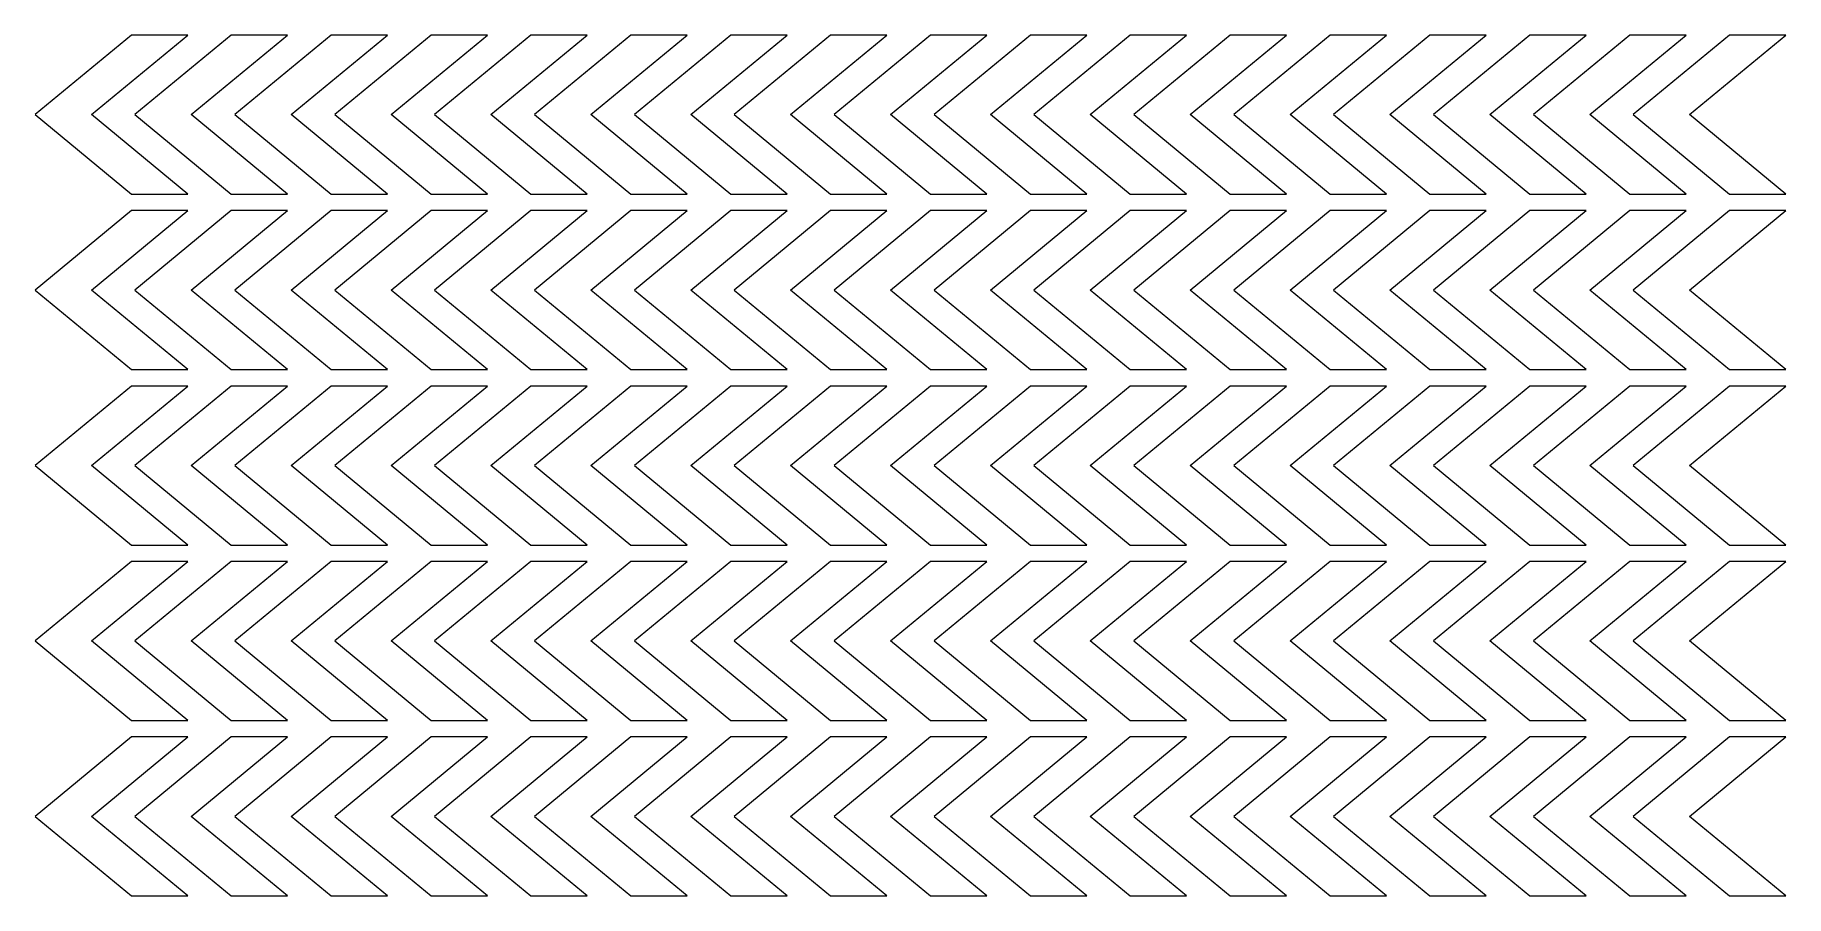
# Model space of a CAD drawing. Header units: millimetres. Extents: x -1200 to 1200, y -590 to 590.
import ezdxf

# ---------------------------------------------------------------- set-up
doc = ezdxf.new("R2010")
doc.units = ezdxf.units.MM
doc.header["$MEASUREMENT"] = 0
doc.layers.add('Layer 1', color=7, linetype='Continuous')

msp = doc.modelspace()

# ---------------------------------------------------------------- linework, layer by layer
at = {"layer": 'Layer 1', "color": 250, "lineweight": 20}
for points in [[(-990.8042, 589.9734), (-990.8042, 589.9734), (-1122.8241, 481.0197), (-1122.8241, 481.0197), (-1122.8241, 481.0197), (-990.8042, 372.0442), (-990.8042, 372.0442), (-990.8042, 372.0442), (-1068.0301, 372.0442), (-1068.0301, 372.0442), (-1068.0301, 372.0442), (-1200.05, 481.0197), (-1200.05, 481.0197), (-1200.05, 481.0197), (-1068.0301, 589.9734), (-1068.0301, 589.9734), (-1068.0301, 589.9734), (-990.8042, 589.9734), (-990.8042, 589.9734)], [(-985.901, 481.0197), (-985.901, 481.0197), (-853.9224, 372.0442), (-853.9224, 372.0442), (-853.9224, 372.0442), (-931.1108, 372.0442), (-931.1108, 372.0442), (-931.1108, 372.0442), (-1063.1307, 481.0197), (-1063.1307, 481.0197), (-1063.1307, 481.0197), (-931.1108, 589.9734), (-931.1108, 589.9734), (-931.1108, 589.9734), (-853.9224, 589.9734), (-853.9224, 589.9734), (-853.9224, 589.9734), (-985.901, 481.0197), (-985.901, 481.0197)], [(-849.023, 481.0197), (-849.023, 481.0197), (-717.0031, 372.0442), (-717.0031, 372.0442), (-717.0031, 372.0442), (-794.229, 372.0442), (-794.229, 372.0442), (-794.229, 372.0442), (-926.2076, 481.0197), (-926.2076, 481.0197), (-926.2076, 481.0197), (-794.229, 589.9734), (-794.229, 589.9734), (-794.229, 589.9734), (-717.0031, 589.9734), (-717.0031, 589.9734), (-717.0031, 589.9734), (-849.023, 481.0197), (-849.023, 481.0197)], [(-712.0999, 481.0197), (-712.0999, 481.0197), (-580.0388, 372.0442), (-580.0388, 372.0442), (-580.0388, 372.0442), (-657.2647, 372.0442), (-657.2647, 372.0442), (-657.2647, 372.0442), (-789.3258, 481.0197), (-789.3258, 481.0197), (-789.3258, 481.0197), (-657.2647, 589.9734), (-657.2647, 589.9734), (-657.2647, 589.9734), (-580.0388, 589.9734), (-580.0388, 589.9734), (-580.0388, 589.9734), (-712.0999, 481.0197), (-712.0999, 481.0197)], [(-443.1157, 589.9734), (-443.1157, 589.9734), (-575.1768, 481.0197), (-575.1768, 481.0197), (-575.1768, 481.0197), (-443.1157, 372.0442), (-443.1157, 372.0442), (-443.1157, 372.0442), (-520.3416, 372.0442), (-520.3416, 372.0442), (-520.3416, 372.0442), (-652.4027, 481.0197), (-652.4027, 481.0197), (-652.4027, 481.0197), (-520.3416, 589.9734), (-520.3416, 589.9734), (-520.3416, 589.9734), (-443.1157, 589.9734), (-443.1157, 589.9734)], [(-438.2162, 481.0197), (-438.2162, 481.0197), (-306.1926, 372.0442), (-306.1926, 372.0442), (-306.1926, 372.0442), (-383.4223, 372.0442), (-383.4223, 372.0442), (-383.4223, 372.0442), (-515.4833, 481.0197), (-515.4833, 481.0197), (-515.4833, 481.0197), (-383.4223, 589.9734), (-383.4223, 589.9734), (-383.4223, 589.9734), (-306.1926, 589.9734), (-306.1926, 589.9734), (-306.1926, 589.9734), (-438.2162, 481.0197), (-438.2162, 481.0197)], [(-301.2931, 481.0197), (-301.2931, 481.0197), (-169.2733, 372.0442), (-169.2733, 372.0442), (-169.2733, 372.0442), (-246.4992, 372.0442), (-246.4992, 372.0442), (-246.4992, 372.0442), (-378.519, 481.0197), (-378.519, 481.0197), (-378.519, 481.0197), (-246.4992, 589.9734), (-246.4992, 589.9734), (-246.4992, 589.9734), (-169.2733, 589.9734), (-169.2733, 589.9734), (-169.2733, 589.9734), (-301.2931, 481.0197), (-301.2931, 481.0197)], [(-109.5761, 589.9734), (-109.5761, 589.9734), (-32.3502, 589.9734), (-32.3502, 589.9734), (-32.3502, 589.9734), (-164.3701, 481.0197), (-164.3701, 481.0197), (-164.3701, 481.0197), (-32.3502, 372.0442), (-32.3502, 372.0442), (-32.3502, 372.0442), (-109.5761, 372.0442), (-109.5761, 372.0442), (-109.5761, 372.0442), (-241.5959, 481.0197), (-241.5959, 481.0197), (-241.5959, 481.0197), (-109.5761, 589.9734), (-109.5761, 589.9734)], [(27.347, 589.9734), (27.347, 589.9734), (104.5728, 589.9734), (104.5728, 589.9734), (104.5728, 589.9734), (-27.447, 481.0197), (-27.447, 481.0197), (-27.447, 481.0197), (104.5728, 372.0442), (104.5728, 372.0442), (104.5728, 372.0442), (27.347, 372.0442), (27.347, 372.0442), (27.347, 372.0442), (-104.6728, 481.0197), (-104.6728, 481.0197), (-104.6728, 481.0197), (27.347, 589.9734), (27.347, 589.9734)], [(109.4761, 481.0197), (109.4761, 481.0197), (241.4547, 372.0442), (241.4547, 372.0442), (241.4547, 372.0442), (164.2664, 372.0442), (164.2664, 372.0442), (164.2664, 372.0442), (32.2465, 481.0197), (32.2465, 481.0197), (32.2465, 481.0197), (164.2664, 589.9734), (164.2664, 589.9734), (164.2664, 589.9734), (241.4547, 589.9734), (241.4547, 589.9734), (241.4547, 589.9734), (109.4761, 481.0197), (109.4761, 481.0197)], [(246.3542, 481.0197), (246.3542, 481.0197), (378.3741, 372.0442), (378.3741, 372.0442), (378.3741, 372.0442), (301.1482, 372.0442), (301.1482, 372.0442), (301.1482, 372.0442), (169.1696, 481.0197), (169.1696, 481.0197), (169.1696, 481.0197), (301.1482, 589.9734), (301.1482, 589.9734), (301.1482, 589.9734), (378.3741, 589.9734), (378.3741, 589.9734), (378.3741, 589.9734), (246.3542, 481.0197), (246.3542, 481.0197)], [(383.2773, 481.0197), (383.2773, 481.0197), (515.3384, 372.0442), (515.3384, 372.0442), (515.3384, 372.0442), (438.1125, 372.0442), (438.1125, 372.0442), (438.1125, 372.0442), (306.0514, 481.0197), (306.0514, 481.0197), (306.0514, 481.0197), (438.1125, 589.9734), (438.1125, 589.9734), (438.1125, 589.9734), (515.3384, 589.9734), (515.3384, 589.9734), (515.3384, 589.9734), (383.2773, 481.0197), (383.2773, 481.0197)], [(652.2615, 589.9734), (652.2615, 589.9734), (520.2004, 481.0197), (520.2004, 481.0197), (520.2004, 481.0197), (652.2615, 372.0442), (652.2615, 372.0442), (652.2615, 372.0442), (575.0356, 372.0442), (575.0356, 372.0442), (575.0356, 372.0442), (442.9745, 481.0197), (442.9745, 481.0197), (442.9745, 481.0197), (575.0356, 589.9734), (575.0356, 589.9734), (575.0356, 589.9734), (652.2615, 589.9734), (652.2615, 589.9734)], [(657.1609, 481.0197), (657.1609, 481.0197), (789.1845, 372.0442), (789.1845, 372.0442), (789.1845, 372.0442), (711.9549, 372.0442), (711.9549, 372.0442), (711.9549, 372.0442), (579.8938, 481.0197), (579.8938, 481.0197), (579.8938, 481.0197), (711.9549, 589.9734), (711.9549, 589.9734), (711.9549, 589.9734), (789.1845, 589.9734), (789.1845, 589.9734), (789.1845, 589.9734), (657.1609, 481.0197), (657.1609, 481.0197)], [(794.084, 481.0197), (794.084, 481.0197), (926.1039, 372.0442), (926.1039, 372.0442), (926.1039, 372.0442), (848.878, 372.0442), (848.878, 372.0442), (848.878, 372.0442), (716.8581, 481.0197), (716.8581, 481.0197), (716.8581, 481.0197), (848.878, 589.9734), (848.878, 589.9734), (848.878, 589.9734), (926.1039, 589.9734), (926.1039, 589.9734), (926.1039, 589.9734), (794.084, 481.0197), (794.084, 481.0197)], [(985.8011, 589.9734), (985.8011, 589.9734), (1063.0269, 589.9734), (1063.0269, 589.9734), (1063.0269, 589.9734), (931.0071, 481.0197), (931.0071, 481.0197), (931.0071, 481.0197), (1063.0269, 372.0442), (1063.0269, 372.0442), (1063.0269, 372.0442), (985.8011, 372.0442), (985.8011, 372.0442), (985.8011, 372.0442), (853.7812, 481.0197), (853.7812, 481.0197), (853.7812, 481.0197), (985.8011, 589.9734), (985.8011, 589.9734)], [(1122.7241, 589.9734), (1122.7241, 589.9734), (1199.95, 589.9734), (1199.95, 589.9734), (1199.95, 589.9734), (1067.9301, 481.0197), (1067.9301, 481.0197), (1067.9301, 481.0197), (1199.95, 372.0442), (1199.95, 372.0442), (1199.95, 372.0442), (1122.7241, 372.0442), (1122.7241, 372.0442), (1122.7241, 372.0442), (990.7043, 481.0197), (990.7043, 481.0197), (990.7043, 481.0197), (1122.7241, 589.9734), (1122.7241, 589.9734)], [(-1068.0301, 349.4568), (-1068.0301, 349.4568), (-990.8042, 349.4568), (-990.8042, 349.4568), (-990.8042, 349.4568), (-1122.8241, 240.4792), (-1122.8241, 240.4792), (-1122.8241, 240.4792), (-990.8042, 131.5254), (-990.8042, 131.5254), (-990.8042, 131.5254), (-1068.0301, 131.5254), (-1068.0301, 131.5254), (-1068.0301, 131.5254), (-1200.05, 240.4792), (-1200.05, 240.4792), (-1200.05, 240.4792), (-1068.0301, 349.4568), (-1068.0301, 349.4568)], [(-985.901, 240.4792), (-985.901, 240.4792), (-853.9224, 131.5254), (-853.9224, 131.5254), (-853.9224, 131.5254), (-931.1108, 131.5254), (-931.1108, 131.5254), (-931.1108, 131.5254), (-1063.1307, 240.4792), (-1063.1307, 240.4792), (-1063.1307, 240.4792), (-931.1108, 349.4568), (-931.1108, 349.4568), (-931.1108, 349.4568), (-853.9224, 349.4568), (-853.9224, 349.4568), (-853.9224, 349.4568), (-985.901, 240.4792), (-985.901, 240.4792)], [(-849.023, 240.4792), (-849.023, 240.4792), (-717.0031, 131.5254), (-717.0031, 131.5254), (-717.0031, 131.5254), (-794.229, 131.5254), (-794.229, 131.5254), (-794.229, 131.5254), (-926.2076, 240.4792), (-926.2076, 240.4792), (-926.2076, 240.4792), (-794.229, 349.4568), (-794.229, 349.4568), (-794.229, 349.4568), (-717.0031, 349.4568), (-717.0031, 349.4568), (-717.0031, 349.4568), (-849.023, 240.4792), (-849.023, 240.4792)], [(-657.2647, 349.4568), (-657.2647, 349.4568), (-580.0388, 349.4568), (-580.0388, 349.4568), (-580.0388, 349.4568), (-712.0999, 240.4792), (-712.0999, 240.4792), (-712.0999, 240.4792), (-580.0388, 131.5254), (-580.0388, 131.5254), (-580.0388, 131.5254), (-657.2647, 131.5254), (-657.2647, 131.5254), (-657.2647, 131.5254), (-789.3258, 240.4792), (-789.3258, 240.4792), (-789.3258, 240.4792), (-657.2647, 349.4568), (-657.2647, 349.4568)], [(-575.1768, 240.4792), (-575.1768, 240.4792), (-443.1157, 131.5254), (-443.1157, 131.5254), (-443.1157, 131.5254), (-520.3416, 131.5254), (-520.3416, 131.5254), (-520.3416, 131.5254), (-652.4027, 240.4792), (-652.4027, 240.4792), (-652.4027, 240.4792), (-520.3416, 349.4568), (-520.3416, 349.4568), (-520.3416, 349.4568), (-443.1157, 349.4568), (-443.1157, 349.4568), (-443.1157, 349.4568), (-575.1768, 240.4792), (-575.1768, 240.4792)], [(-438.2162, 240.4792), (-438.2162, 240.4792), (-306.1926, 131.5254), (-306.1926, 131.5254), (-306.1926, 131.5254), (-383.4223, 131.5254), (-383.4223, 131.5254), (-383.4223, 131.5254), (-515.4833, 240.4792), (-515.4833, 240.4792), (-515.4833, 240.4792), (-383.4223, 349.4568), (-383.4223, 349.4568), (-383.4223, 349.4568), (-306.1926, 349.4568), (-306.1926, 349.4568), (-306.1926, 349.4568), (-438.2162, 240.4792), (-438.2162, 240.4792)], [(-301.2931, 240.4792), (-301.2931, 240.4792), (-169.2733, 131.5254), (-169.2733, 131.5254), (-169.2733, 131.5254), (-246.4992, 131.5254), (-246.4992, 131.5254), (-246.4992, 131.5254), (-378.519, 240.4792), (-378.519, 240.4792), (-378.519, 240.4792), (-246.4992, 349.4568), (-246.4992, 349.4568), (-246.4992, 349.4568), (-169.2733, 349.4568), (-169.2733, 349.4568), (-169.2733, 349.4568), (-301.2931, 240.4792), (-301.2931, 240.4792)], [(-109.5761, 349.4568), (-109.5761, 349.4568), (-32.3502, 349.4568), (-32.3502, 349.4568), (-32.3502, 349.4568), (-164.3701, 240.4792), (-164.3701, 240.4792), (-164.3701, 240.4792), (-32.3502, 131.5254), (-32.3502, 131.5254), (-32.3502, 131.5254), (-109.5761, 131.5254), (-109.5761, 131.5254), (-109.5761, 131.5254), (-241.5959, 240.4792), (-241.5959, 240.4792), (-241.5959, 240.4792), (-109.5761, 349.4568), (-109.5761, 349.4568)], [(27.347, 349.4568), (27.347, 349.4568), (104.5728, 349.4568), (104.5728, 349.4568), (104.5728, 349.4568), (-27.447, 240.4792), (-27.447, 240.4792), (-27.447, 240.4792), (104.5728, 131.5254), (104.5728, 131.5254), (104.5728, 131.5254), (27.347, 131.5254), (27.347, 131.5254), (27.347, 131.5254), (-104.6728, 240.4792), (-104.6728, 240.4792), (-104.6728, 240.4792), (27.347, 349.4568), (27.347, 349.4568)], [(109.4761, 240.4792), (109.4761, 240.4792), (241.4547, 131.5254), (241.4547, 131.5254), (241.4547, 131.5254), (164.2664, 131.5254), (164.2664, 131.5254), (164.2664, 131.5254), (32.2465, 240.4792), (32.2465, 240.4792), (32.2465, 240.4792), (164.2664, 349.4568), (164.2664, 349.4568), (164.2664, 349.4568), (241.4547, 349.4568), (241.4547, 349.4568), (241.4547, 349.4568), (109.4761, 240.4792), (109.4761, 240.4792)], [(246.3542, 240.4792), (246.3542, 240.4792), (378.3741, 131.5254), (378.3741, 131.5254), (378.3741, 131.5254), (301.1482, 131.5254), (301.1482, 131.5254), (301.1482, 131.5254), (169.1696, 240.4792), (169.1696, 240.4792), (169.1696, 240.4792), (301.1482, 349.4568), (301.1482, 349.4568), (301.1482, 349.4568), (378.3741, 349.4568), (378.3741, 349.4568), (378.3741, 349.4568), (246.3542, 240.4792), (246.3542, 240.4792)], [(438.1125, 349.4568), (438.1125, 349.4568), (515.3384, 349.4568), (515.3384, 349.4568), (515.3384, 349.4568), (383.2773, 240.4792), (383.2773, 240.4792), (383.2773, 240.4792), (515.3384, 131.5254), (515.3384, 131.5254), (515.3384, 131.5254), (438.1125, 131.5254), (438.1125, 131.5254), (438.1125, 131.5254), (306.0514, 240.4792), (306.0514, 240.4792), (306.0514, 240.4792), (438.1125, 349.4568), (438.1125, 349.4568)], [(520.2004, 240.4792), (520.2004, 240.4792), (652.2615, 131.5254), (652.2615, 131.5254), (652.2615, 131.5254), (575.0356, 131.5254), (575.0356, 131.5254), (575.0356, 131.5254), (442.9745, 240.4792), (442.9745, 240.4792), (442.9745, 240.4792), (575.0356, 349.4568), (575.0356, 349.4568), (575.0356, 349.4568), (652.2615, 349.4568), (652.2615, 349.4568), (652.2615, 349.4568), (520.2004, 240.4792), (520.2004, 240.4792)], [(657.1609, 240.4792), (657.1609, 240.4792), (789.1845, 131.5254), (789.1845, 131.5254), (789.1845, 131.5254), (711.9549, 131.5254), (711.9549, 131.5254), (711.9549, 131.5254), (579.8938, 240.4792), (579.8938, 240.4792), (579.8938, 240.4792), (711.9549, 349.4568), (711.9549, 349.4568), (711.9549, 349.4568), (789.1845, 349.4568), (789.1845, 349.4568), (789.1845, 349.4568), (657.1609, 240.4792), (657.1609, 240.4792)], [(794.084, 240.4792), (794.084, 240.4792), (926.1039, 131.5254), (926.1039, 131.5254), (926.1039, 131.5254), (848.878, 131.5254), (848.878, 131.5254), (848.878, 131.5254), (716.8581, 240.4792), (716.8581, 240.4792), (716.8581, 240.4792), (848.878, 349.4568), (848.878, 349.4568), (848.878, 349.4568), (926.1039, 349.4568), (926.1039, 349.4568), (926.1039, 349.4568), (794.084, 240.4792), (794.084, 240.4792)], [(985.8011, 349.4568), (985.8011, 349.4568), (1063.0269, 349.4568), (1063.0269, 349.4568), (1063.0269, 349.4568), (931.0071, 240.4792), (931.0071, 240.4792), (931.0071, 240.4792), (1063.0269, 131.5254), (1063.0269, 131.5254), (1063.0269, 131.5254), (985.8011, 131.5254), (985.8011, 131.5254), (985.8011, 131.5254), (853.7812, 240.4792), (853.7812, 240.4792), (853.7812, 240.4792), (985.8011, 349.4568), (985.8011, 349.4568)], [(1122.7241, 349.4568), (1122.7241, 349.4568), (1199.95, 349.4568), (1199.95, 349.4568), (1199.95, 349.4568), (1067.9301, 240.4792), (1067.9301, 240.4792), (1067.9301, 240.4792), (1199.95, 131.5254), (1199.95, 131.5254), (1199.95, 131.5254), (1122.7241, 131.5254), (1122.7241, 131.5254), (1122.7241, 131.5254), (990.7043, 240.4792), (990.7043, 240.4792), (990.7043, 240.4792), (1122.7241, 349.4568), (1122.7241, 349.4568)], [(-1068.0301, 108.9142), (-1068.0301, 108.9142), (-990.8042, 108.9142), (-990.8042, 108.9142), (-990.8042, 108.9142), (-1122.8241, -0.0375), (-1122.8241, -0.0375), (-1122.8241, -0.0375), (-990.8042, -108.9912), (-990.8042, -108.9912), (-990.8042, -108.9912), (-1068.0301, -108.9912), (-1068.0301, -108.9912), (-1068.0301, -108.9912), (-1200.05, -0.0375), (-1200.05, -0.0375), (-1200.05, -0.0375), (-1068.0301, 108.9142), (-1068.0301, 108.9142)], [(-985.901, -0.0375), (-985.901, -0.0375), (-853.9224, -108.9912), (-853.9224, -108.9912), (-853.9224, -108.9912), (-931.1108, -108.9912), (-931.1108, -108.9912), (-931.1108, -108.9912), (-1063.1307, -0.0375), (-1063.1307, -0.0375), (-1063.1307, -0.0375), (-931.1108, 108.9142), (-931.1108, 108.9142), (-931.1108, 108.9142), (-853.9224, 108.9142), (-853.9224, 108.9142), (-853.9224, 108.9142), (-985.901, -0.0375), (-985.901, -0.0375)], [(-849.023, -0.0375), (-849.023, -0.0375), (-717.0031, -108.9912), (-717.0031, -108.9912), (-717.0031, -108.9912), (-794.229, -108.9912), (-794.229, -108.9912), (-794.229, -108.9912), (-926.2076, -0.0375), (-926.2076, -0.0375), (-926.2076, -0.0375), (-794.229, 108.9142), (-794.229, 108.9142), (-794.229, 108.9142), (-717.0031, 108.9142), (-717.0031, 108.9142), (-717.0031, 108.9142), (-849.023, -0.0375), (-849.023, -0.0375)], [(-712.0999, -0.0375), (-712.0999, -0.0375), (-580.0388, -108.9912), (-580.0388, -108.9912), (-580.0388, -108.9912), (-657.2647, -108.9912), (-657.2647, -108.9912), (-657.2647, -108.9912), (-789.3258, -0.0375), (-789.3258, -0.0375), (-789.3258, -0.0375), (-657.2647, 108.9142), (-657.2647, 108.9142), (-657.2647, 108.9142), (-580.0388, 108.9142), (-580.0388, 108.9142), (-580.0388, 108.9142), (-712.0999, -0.0375), (-712.0999, -0.0375)], [(-520.3416, 108.9142), (-520.3416, 108.9142), (-443.1157, 108.9142), (-443.1157, 108.9142), (-443.1157, 108.9142), (-575.1768, -0.0375), (-575.1768, -0.0375), (-575.1768, -0.0375), (-443.1157, -108.9912), (-443.1157, -108.9912), (-443.1157, -108.9912), (-520.3416, -108.9912), (-520.3416, -108.9912), (-520.3416, -108.9912), (-652.4027, -0.0375), (-652.4027, -0.0375), (-652.4027, -0.0375), (-520.3416, 108.9142), (-520.3416, 108.9142)], [(-383.4223, 108.9142), (-383.4223, 108.9142), (-306.1926, 108.9142), (-306.1926, 108.9142), (-306.1926, 108.9142), (-438.2162, -0.0375), (-438.2162, -0.0375), (-438.2162, -0.0375), (-306.1926, -108.9912), (-306.1926, -108.9912), (-306.1926, -108.9912), (-383.4223, -108.9912), (-383.4223, -108.9912), (-383.4223, -108.9912), (-515.4833, -0.0375), (-515.4833, -0.0375), (-515.4833, -0.0375), (-383.4223, 108.9142), (-383.4223, 108.9142)], [(-246.4992, 108.9142), (-246.4992, 108.9142), (-169.2733, 108.9142), (-169.2733, 108.9142), (-169.2733, 108.9142), (-301.2931, -0.0375), (-301.2931, -0.0375), (-301.2931, -0.0375), (-169.2733, -108.9912), (-169.2733, -108.9912), (-169.2733, -108.9912), (-246.4992, -108.9912), (-246.4992, -108.9912), (-246.4992, -108.9912), (-378.519, -0.0375), (-378.519, -0.0375), (-378.519, -0.0375), (-246.4992, 108.9142), (-246.4992, 108.9142)], [(-241.5959, -0.0375), (-241.5959, -0.0375), (-109.5761, 108.9142), (-109.5761, 108.9142), (-109.5761, 108.9142), (-32.3502, 108.9142), (-32.3502, 108.9142), (-32.3502, 108.9142), (-164.3701, -0.0375), (-164.3701, -0.0375), (-164.3701, -0.0375), (-32.3502, -108.9912), (-32.3502, -108.9912), (-32.3502, -108.9912), (-109.5761, -108.9912), (-109.5761, -108.9912), (-109.5761, -108.9912), (-241.5959, -0.0375), (-241.5959, -0.0375)], [(-104.6728, -0.0375), (-104.6728, -0.0375), (27.347, 108.9142), (27.347, 108.9142), (27.347, 108.9142), (104.5728, 108.9142), (104.5728, 108.9142), (104.5728, 108.9142), (-27.447, -0.0375), (-27.447, -0.0375), (-27.447, -0.0375), (104.5728, -108.9912), (104.5728, -108.9912), (104.5728, -108.9912), (27.347, -108.9912), (27.347, -108.9912), (27.347, -108.9912), (-104.6728, -0.0375), (-104.6728, -0.0375)], [(109.4761, -0.0375), (109.4761, -0.0375), (241.4547, -108.9912), (241.4547, -108.9912), (241.4547, -108.9912), (164.2664, -108.9912), (164.2664, -108.9912), (164.2664, -108.9912), (32.2465, -0.0375), (32.2465, -0.0375), (32.2465, -0.0375), (164.2664, 108.9142), (164.2664, 108.9142), (164.2664, 108.9142), (241.4547, 108.9142), (241.4547, 108.9142), (241.4547, 108.9142), (109.4761, -0.0375), (109.4761, -0.0375)], [(246.3542, -0.0375), (246.3542, -0.0375), (378.3741, -108.9912), (378.3741, -108.9912), (378.3741, -108.9912), (301.1482, -108.9912), (301.1482, -108.9912), (301.1482, -108.9912), (169.1696, -0.0375), (169.1696, -0.0375), (169.1696, -0.0375), (301.1482, 108.9142), (301.1482, 108.9142), (301.1482, 108.9142), (378.3741, 108.9142), (378.3741, 108.9142), (378.3741, 108.9142), (246.3542, -0.0375), (246.3542, -0.0375)], [(383.2773, -0.0375), (383.2773, -0.0375), (515.3384, -108.9912), (515.3384, -108.9912), (515.3384, -108.9912), (438.1125, -108.9912), (438.1125, -108.9912), (438.1125, -108.9912), (306.0514, -0.0375), (306.0514, -0.0375), (306.0514, -0.0375), (438.1125, 108.9142), (438.1125, 108.9142), (438.1125, 108.9142), (515.3384, 108.9142), (515.3384, 108.9142), (515.3384, 108.9142), (383.2773, -0.0375), (383.2773, -0.0375)], [(575.0356, 108.9142), (575.0356, 108.9142), (652.2615, 108.9142), (652.2615, 108.9142), (652.2615, 108.9142), (520.2004, -0.0375), (520.2004, -0.0375), (520.2004, -0.0375), (652.2615, -108.9912), (652.2615, -108.9912), (652.2615, -108.9912), (575.0356, -108.9912), (575.0356, -108.9912), (575.0356, -108.9912), (442.9745, -0.0375), (442.9745, -0.0375), (442.9745, -0.0375), (575.0356, 108.9142), (575.0356, 108.9142)], [(711.9549, 108.9142), (711.9549, 108.9142), (789.1845, 108.9142), (789.1845, 108.9142), (789.1845, 108.9142), (657.1609, -0.0375), (657.1609, -0.0375), (657.1609, -0.0375), (789.1845, -108.9912), (789.1845, -108.9912), (789.1845, -108.9912), (711.9549, -108.9912), (711.9549, -108.9912), (711.9549, -108.9912), (579.8938, -0.0375), (579.8938, -0.0375), (579.8938, -0.0375), (711.9549, 108.9142), (711.9549, 108.9142)], [(848.878, 108.9142), (848.878, 108.9142), (926.1039, 108.9142), (926.1039, 108.9142), (926.1039, 108.9142), (794.084, -0.0375), (794.084, -0.0375), (794.084, -0.0375), (926.1039, -108.9912), (926.1039, -108.9912), (926.1039, -108.9912), (848.878, -108.9912), (848.878, -108.9912), (848.878, -108.9912), (716.8581, -0.0375), (716.8581, -0.0375), (716.8581, -0.0375), (848.878, 108.9142), (848.878, 108.9142)], [(853.7812, -0.0375), (853.7812, -0.0375), (985.8011, 108.9142), (985.8011, 108.9142), (985.8011, 108.9142), (1063.0269, 108.9142), (1063.0269, 108.9142), (1063.0269, 108.9142), (931.0071, -0.0375), (931.0071, -0.0375), (931.0071, -0.0375), (1063.0269, -108.9912), (1063.0269, -108.9912), (1063.0269, -108.9912), (985.8011, -108.9912), (985.8011, -108.9912), (985.8011, -108.9912), (853.7812, -0.0375), (853.7812, -0.0375)], [(990.7043, -0.0375), (990.7043, -0.0375), (1122.7241, 108.9142), (1122.7241, 108.9142), (1122.7241, 108.9142), (1199.95, 108.9142), (1199.95, 108.9142), (1199.95, 108.9142), (1067.9301, -0.0375), (1067.9301, -0.0375), (1067.9301, -0.0375), (1199.95, -108.9912), (1199.95, -108.9912), (1199.95, -108.9912), (1122.7241, -108.9912), (1122.7241, -108.9912), (1122.7241, -108.9912), (990.7043, -0.0375), (990.7043, -0.0375)], [(-1068.0301, -131.6025), (-1068.0301, -131.6025), (-990.8042, -131.6025), (-990.8042, -131.6025), (-990.8042, -131.6025), (-1122.8241, -240.5324), (-1122.8241, -240.5324), (-1122.8241, -240.5324), (-990.8042, -349.5078), (-990.8042, -349.5078), (-990.8042, -349.5078), (-1068.0301, -349.5078), (-1068.0301, -349.5078), (-1068.0301, -349.5078), (-1200.05, -240.5324), (-1200.05, -240.5324), (-1200.05, -240.5324), (-1068.0301, -131.6025), (-1068.0301, -131.6025)], [(-985.901, -240.5324), (-985.901, -240.5324), (-853.9224, -349.5078), (-853.9224, -349.5078), (-853.9224, -349.5078), (-931.1108, -349.5078), (-931.1108, -349.5078), (-931.1108, -349.5078), (-1063.1307, -240.5324), (-1063.1307, -240.5324), (-1063.1307, -240.5324), (-931.1108, -131.6025), (-931.1108, -131.6025), (-931.1108, -131.6025), (-853.9224, -131.6025), (-853.9224, -131.6025), (-853.9224, -131.6025), (-985.901, -240.5324), (-985.901, -240.5324)], [(-849.023, -240.5324), (-849.023, -240.5324), (-717.0031, -349.5078), (-717.0031, -349.5078), (-717.0031, -349.5078), (-794.229, -349.5078), (-794.229, -349.5078), (-794.229, -349.5078), (-926.2076, -240.5324), (-926.2076, -240.5324), (-926.2076, -240.5324), (-794.229, -131.6025), (-794.229, -131.6025), (-794.229, -131.6025), (-717.0031, -131.6025), (-717.0031, -131.6025), (-717.0031, -131.6025), (-849.023, -240.5324), (-849.023, -240.5324)], [(-712.0999, -240.5324), (-712.0999, -240.5324), (-580.0388, -349.5078), (-580.0388, -349.5078), (-580.0388, -349.5078), (-657.2647, -349.5078), (-657.2647, -349.5078), (-657.2647, -349.5078), (-789.3258, -240.5324), (-789.3258, -240.5324), (-789.3258, -240.5324), (-657.2647, -131.6025), (-657.2647, -131.6025), (-657.2647, -131.6025), (-580.0388, -131.6025), (-580.0388, -131.6025), (-580.0388, -131.6025), (-712.0999, -240.5324), (-712.0999, -240.5324)], [(-520.3416, -131.6025), (-520.3416, -131.6025), (-443.1157, -131.6025), (-443.1157, -131.6025), (-443.1157, -131.6025), (-575.1768, -240.5324), (-575.1768, -240.5324), (-575.1768, -240.5324), (-443.1157, -349.5078), (-443.1157, -349.5078), (-443.1157, -349.5078), (-520.3416, -349.5078), (-520.3416, -349.5078), (-520.3416, -349.5078), (-652.4027, -240.5324), (-652.4027, -240.5324), (-652.4027, -240.5324), (-520.3416, -131.6025), (-520.3416, -131.6025)], [(-438.2162, -240.5324), (-438.2162, -240.5324), (-306.1926, -349.5078), (-306.1926, -349.5078), (-306.1926, -349.5078), (-383.4223, -349.5078), (-383.4223, -349.5078), (-383.4223, -349.5078), (-515.4833, -240.5324), (-515.4833, -240.5324), (-515.4833, -240.5324), (-383.4223, -131.6025), (-383.4223, -131.6025), (-383.4223, -131.6025), (-306.1926, -131.6025), (-306.1926, -131.6025), (-306.1926, -131.6025), (-438.2162, -240.5324), (-438.2162, -240.5324)], [(-378.519, -240.5324), (-378.519, -240.5324), (-246.4992, -131.6025), (-246.4992, -131.6025), (-246.4992, -131.6025), (-169.2733, -131.6025), (-169.2733, -131.6025), (-169.2733, -131.6025), (-301.2931, -240.5324), (-301.2931, -240.5324), (-301.2931, -240.5324), (-169.2733, -349.5078), (-169.2733, -349.5078), (-169.2733, -349.5078), (-246.4992, -349.5078), (-246.4992, -349.5078), (-246.4992, -349.5078), (-378.519, -240.5324), (-378.519, -240.5324)], [(-109.5761, -131.6025), (-109.5761, -131.6025), (-32.3502, -131.6025), (-32.3502, -131.6025), (-32.3502, -131.6025), (-164.3701, -240.5324), (-164.3701, -240.5324), (-164.3701, -240.5324), (-32.3502, -349.5078), (-32.3502, -349.5078), (-32.3502, -349.5078), (-109.5761, -349.5078), (-109.5761, -349.5078), (-109.5761, -349.5078), (-241.5959, -240.5324), (-241.5959, -240.5324), (-241.5959, -240.5324), (-109.5761, -131.6025), (-109.5761, -131.6025)], [(27.347, -131.6025), (27.347, -131.6025), (104.5728, -131.6025), (104.5728, -131.6025), (104.5728, -131.6025), (-27.447, -240.5324), (-27.447, -240.5324), (-27.447, -240.5324), (104.5728, -349.5078), (104.5728, -349.5078), (104.5728, -349.5078), (27.347, -349.5078), (27.347, -349.5078), (27.347, -349.5078), (-104.6728, -240.5324), (-104.6728, -240.5324), (-104.6728, -240.5324), (27.347, -131.6025), (27.347, -131.6025)], [(109.4761, -240.5324), (109.4761, -240.5324), (241.4547, -349.5078), (241.4547, -349.5078), (241.4547, -349.5078), (164.2664, -349.5078), (164.2664, -349.5078), (164.2664, -349.5078), (32.2465, -240.5324), (32.2465, -240.5324), (32.2465, -240.5324), (164.2664, -131.6025), (164.2664, -131.6025), (164.2664, -131.6025), (241.4547, -131.6025), (241.4547, -131.6025), (241.4547, -131.6025), (109.4761, -240.5324), (109.4761, -240.5324)], [(246.3542, -240.5324), (246.3542, -240.5324), (378.3741, -349.5078), (378.3741, -349.5078), (378.3741, -349.5078), (301.1482, -349.5078), (301.1482, -349.5078), (301.1482, -349.5078), (169.1696, -240.5324), (169.1696, -240.5324), (169.1696, -240.5324), (301.1482, -131.6025), (301.1482, -131.6025), (301.1482, -131.6025), (378.3741, -131.6025), (378.3741, -131.6025), (378.3741, -131.6025), (246.3542, -240.5324), (246.3542, -240.5324)], [(383.2773, -240.5324), (383.2773, -240.5324), (515.3384, -349.5078), (515.3384, -349.5078), (515.3384, -349.5078), (438.1125, -349.5078), (438.1125, -349.5078), (438.1125, -349.5078), (306.0514, -240.5324), (306.0514, -240.5324), (306.0514, -240.5324), (438.1125, -131.6025), (438.1125, -131.6025), (438.1125, -131.6025), (515.3384, -131.6025), (515.3384, -131.6025), (515.3384, -131.6025), (383.2773, -240.5324), (383.2773, -240.5324)], [(575.0356, -131.6025), (575.0356, -131.6025), (652.2615, -131.6025), (652.2615, -131.6025), (652.2615, -131.6025), (520.2004, -240.5324), (520.2004, -240.5324), (520.2004, -240.5324), (652.2615, -349.5078), (652.2615, -349.5078), (652.2615, -349.5078), (575.0356, -349.5078), (575.0356, -349.5078), (575.0356, -349.5078), (442.9745, -240.5324), (442.9745, -240.5324), (442.9745, -240.5324), (575.0356, -131.6025), (575.0356, -131.6025)], [(657.1609, -240.5324), (657.1609, -240.5324), (789.1845, -349.5078), (789.1845, -349.5078), (789.1845, -349.5078), (711.9549, -349.5078), (711.9549, -349.5078), (711.9549, -349.5078), (579.8938, -240.5324), (579.8938, -240.5324), (579.8938, -240.5324), (711.9549, -131.6025), (711.9549, -131.6025), (711.9549, -131.6025), (789.1845, -131.6025), (789.1845, -131.6025), (789.1845, -131.6025), (657.1609, -240.5324), (657.1609, -240.5324)], [(716.8581, -240.5324), (716.8581, -240.5324), (848.878, -131.6025), (848.878, -131.6025), (848.878, -131.6025), (926.1039, -131.6025), (926.1039, -131.6025), (926.1039, -131.6025), (794.084, -240.5324), (794.084, -240.5324), (794.084, -240.5324), (926.1039, -349.5078), (926.1039, -349.5078), (926.1039, -349.5078), (848.878, -349.5078), (848.878, -349.5078), (848.878, -349.5078), (716.8581, -240.5324), (716.8581, -240.5324)], [(985.8011, -131.6025), (985.8011, -131.6025), (1063.0269, -131.6025), (1063.0269, -131.6025), (1063.0269, -131.6025), (931.0071, -240.5324), (931.0071, -240.5324), (931.0071, -240.5324), (1063.0269, -349.5078), (1063.0269, -349.5078), (1063.0269, -349.5078), (985.8011, -349.5078), (985.8011, -349.5078), (985.8011, -349.5078), (853.7812, -240.5324), (853.7812, -240.5324), (853.7812, -240.5324), (985.8011, -131.6025), (985.8011, -131.6025)], [(1122.7241, -131.6025), (1122.7241, -131.6025), (1199.95, -131.6025), (1199.95, -131.6025), (1199.95, -131.6025), (1067.9301, -240.5324), (1067.9301, -240.5324), (1067.9301, -240.5324), (1199.95, -349.5078), (1199.95, -349.5078), (1199.95, -349.5078), (1122.7241, -349.5078), (1122.7241, -349.5078), (1122.7241, -349.5078), (990.7043, -240.5324), (990.7043, -240.5324), (990.7043, -240.5324), (1122.7241, -131.6025), (1122.7241, -131.6025)], [(-1122.8241, -481.0729), (-1122.8241, -481.0729), (-990.8042, -590.0266), (-990.8042, -590.0266), (-990.8042, -590.0266), (-1068.0301, -590.0266), (-1068.0301, -590.0266), (-1068.0301, -590.0266), (-1200.05, -481.0729), (-1200.05, -481.0729), (-1200.05, -481.0729), (-1068.0301, -372.0953), (-1068.0301, -372.0953), (-1068.0301, -372.0953), (-990.8042, -372.0953), (-990.8042, -372.0953), (-990.8042, -372.0953), (-1122.8241, -481.0729), (-1122.8241, -481.0729)], [(-931.1108, -372.0953), (-931.1108, -372.0953), (-853.9224, -372.0953), (-853.9224, -372.0953), (-853.9224, -372.0953), (-985.901, -481.0729), (-985.901, -481.0729), (-985.901, -481.0729), (-853.9224, -590.0266), (-853.9224, -590.0266), (-853.9224, -590.0266), (-931.1108, -590.0266), (-931.1108, -590.0266), (-931.1108, -590.0266), (-1063.1307, -481.0729), (-1063.1307, -481.0729), (-1063.1307, -481.0729), (-931.1108, -372.0953), (-931.1108, -372.0953)], [(-794.229, -372.0953), (-794.229, -372.0953), (-717.0031, -372.0953), (-717.0031, -372.0953), (-717.0031, -372.0953), (-849.023, -481.0729), (-849.023, -481.0729), (-849.023, -481.0729), (-717.0031, -590.0266), (-717.0031, -590.0266), (-717.0031, -590.0266), (-794.229, -590.0266), (-794.229, -590.0266), (-794.229, -590.0266), (-926.2076, -481.0729), (-926.2076, -481.0729), (-926.2076, -481.0729), (-794.229, -372.0953), (-794.229, -372.0953)], [(-657.2647, -372.0953), (-657.2647, -372.0953), (-580.0388, -372.0953), (-580.0388, -372.0953), (-580.0388, -372.0953), (-712.0999, -481.0729), (-712.0999, -481.0729), (-712.0999, -481.0729), (-580.0388, -590.0266), (-580.0388, -590.0266), (-580.0388, -590.0266), (-657.2647, -590.0266), (-657.2647, -590.0266), (-657.2647, -590.0266), (-789.3258, -481.0729), (-789.3258, -481.0729), (-789.3258, -481.0729), (-657.2647, -372.0953), (-657.2647, -372.0953)], [(-652.4027, -481.0729), (-652.4027, -481.0729), (-520.3416, -372.0953), (-520.3416, -372.0953), (-520.3416, -372.0953), (-443.1157, -372.0953), (-443.1157, -372.0953), (-443.1157, -372.0953), (-575.1768, -481.0729), (-575.1768, -481.0729), (-575.1768, -481.0729), (-443.1157, -590.0266), (-443.1157, -590.0266), (-443.1157, -590.0266), (-520.3416, -590.0266), (-520.3416, -590.0266), (-520.3416, -590.0266), (-652.4027, -481.0729), (-652.4027, -481.0729)], [(-515.4833, -481.0729), (-515.4833, -481.0729), (-383.4223, -372.0953), (-383.4223, -372.0953), (-383.4223, -372.0953), (-306.1926, -372.0953), (-306.1926, -372.0953), (-306.1926, -372.0953), (-438.2162, -481.0729), (-438.2162, -481.0729), (-438.2162, -481.0729), (-306.1926, -590.0266), (-306.1926, -590.0266), (-306.1926, -590.0266), (-383.4223, -590.0266), (-383.4223, -590.0266), (-383.4223, -590.0266), (-515.4833, -481.0729), (-515.4833, -481.0729)], [(-378.519, -481.0729), (-378.519, -481.0729), (-246.4992, -372.0953), (-246.4992, -372.0953), (-246.4992, -372.0953), (-169.2733, -372.0953), (-169.2733, -372.0953), (-169.2733, -372.0953), (-301.2931, -481.0729), (-301.2931, -481.0729), (-301.2931, -481.0729), (-169.2733, -590.0266), (-169.2733, -590.0266), (-169.2733, -590.0266), (-246.4992, -590.0266), (-246.4992, -590.0266), (-246.4992, -590.0266), (-378.519, -481.0729), (-378.519, -481.0729)], [(-241.5959, -481.0729), (-241.5959, -481.0729), (-109.5761, -372.0953), (-109.5761, -372.0953), (-109.5761, -372.0953), (-32.3502, -372.0953), (-32.3502, -372.0953), (-32.3502, -372.0953), (-164.3701, -481.0729), (-164.3701, -481.0729), (-164.3701, -481.0729), (-32.3502, -590.0266), (-32.3502, -590.0266), (-32.3502, -590.0266), (-109.5761, -590.0266), (-109.5761, -590.0266), (-109.5761, -590.0266), (-241.5959, -481.0729), (-241.5959, -481.0729)], [(27.347, -372.0953), (27.347, -372.0953), (104.5728, -372.0953), (104.5728, -372.0953), (104.5728, -372.0953), (-27.447, -481.0729), (-27.447, -481.0729), (-27.447, -481.0729), (104.5728, -590.0266), (104.5728, -590.0266), (104.5728, -590.0266), (27.347, -590.0266), (27.347, -590.0266), (27.347, -590.0266), (-104.6728, -481.0729), (-104.6728, -481.0729), (-104.6728, -481.0729), (27.347, -372.0953), (27.347, -372.0953)], [(164.2664, -372.0953), (164.2664, -372.0953), (241.4547, -372.0953), (241.4547, -372.0953), (241.4547, -372.0953), (109.4761, -481.0729), (109.4761, -481.0729), (109.4761, -481.0729), (241.4547, -590.0266), (241.4547, -590.0266), (241.4547, -590.0266), (164.2664, -590.0266), (164.2664, -590.0266), (164.2664, -590.0266), (32.2465, -481.0729), (32.2465, -481.0729), (32.2465, -481.0729), (164.2664, -372.0953), (164.2664, -372.0953)], [(301.1482, -372.0953), (301.1482, -372.0953), (378.3741, -372.0953), (378.3741, -372.0953), (378.3741, -372.0953), (246.3542, -481.0729), (246.3542, -481.0729), (246.3542, -481.0729), (378.3741, -590.0266), (378.3741, -590.0266), (378.3741, -590.0266), (301.1482, -590.0266), (301.1482, -590.0266), (301.1482, -590.0266), (169.1696, -481.0729), (169.1696, -481.0729), (169.1696, -481.0729), (301.1482, -372.0953), (301.1482, -372.0953)], [(438.1125, -372.0953), (438.1125, -372.0953), (515.3384, -372.0953), (515.3384, -372.0953), (515.3384, -372.0953), (383.2773, -481.0729), (383.2773, -481.0729), (383.2773, -481.0729), (515.3384, -590.0266), (515.3384, -590.0266), (515.3384, -590.0266), (438.1125, -590.0266), (438.1125, -590.0266), (438.1125, -590.0266), (306.0514, -481.0729), (306.0514, -481.0729), (306.0514, -481.0729), (438.1125, -372.0953), (438.1125, -372.0953)], [(442.9745, -481.0729), (442.9745, -481.0729), (575.0356, -372.0953), (575.0356, -372.0953), (575.0356, -372.0953), (652.2615, -372.0953), (652.2615, -372.0953), (652.2615, -372.0953), (520.2004, -481.0729), (520.2004, -481.0729), (520.2004, -481.0729), (652.2615, -590.0266), (652.2615, -590.0266), (652.2615, -590.0266), (575.0356, -590.0266), (575.0356, -590.0266), (575.0356, -590.0266), (442.9745, -481.0729), (442.9745, -481.0729)], [(579.8938, -481.0729), (579.8938, -481.0729), (711.9549, -372.0953), (711.9549, -372.0953), (711.9549, -372.0953), (789.1845, -372.0953), (789.1845, -372.0953), (789.1845, -372.0953), (657.1609, -481.0729), (657.1609, -481.0729), (657.1609, -481.0729), (789.1845, -590.0266), (789.1845, -590.0266), (789.1845, -590.0266), (711.9549, -590.0266), (711.9549, -590.0266), (711.9549, -590.0266), (579.8938, -481.0729), (579.8938, -481.0729)], [(716.8581, -481.0729), (716.8581, -481.0729), (848.878, -372.0953), (848.878, -372.0953), (848.878, -372.0953), (926.1039, -372.0953), (926.1039, -372.0953), (926.1039, -372.0953), (794.084, -481.0729), (794.084, -481.0729), (794.084, -481.0729), (926.1039, -590.0266), (926.1039, -590.0266), (926.1039, -590.0266), (848.878, -590.0266), (848.878, -590.0266), (848.878, -590.0266), (716.8581, -481.0729), (716.8581, -481.0729)], [(853.7812, -481.0729), (853.7812, -481.0729), (985.8011, -372.0953), (985.8011, -372.0953), (985.8011, -372.0953), (1063.0269, -372.0953), (1063.0269, -372.0953), (1063.0269, -372.0953), (931.0071, -481.0729), (931.0071, -481.0729), (931.0071, -481.0729), (1063.0269, -590.0266), (1063.0269, -590.0266), (1063.0269, -590.0266), (985.8011, -590.0266), (985.8011, -590.0266), (985.8011, -590.0266), (853.7812, -481.0729), (853.7812, -481.0729)], [(1122.7241, -372.0953), (1122.7241, -372.0953), (1199.95, -372.0953), (1199.95, -372.0953), (1199.95, -372.0953), (1067.9301, -481.0729), (1067.9301, -481.0729), (1067.9301, -481.0729), (1199.95, -590.0266), (1199.95, -590.0266), (1199.95, -590.0266), (1122.7241, -590.0266), (1122.7241, -590.0266), (1122.7241, -590.0266), (990.7043, -481.0729), (990.7043, -481.0729), (990.7043, -481.0729), (1122.7241, -372.0953), (1122.7241, -372.0953)]]:
    msp.add_open_spline(points, degree=3, knots=[0, 0, 0, 0, 0.166666667, 0.166666667, 0.166666667, 0.333333333, 0.333333333, 0.333333333, 0.5, 0.5, 0.5, 0.666666667, 0.666666667, 0.666666667, 0.833333333, 0.833333333, 0.833333333, 1, 1, 1, 1], dxfattribs=at)

doc.saveas('drawing.dxf')
